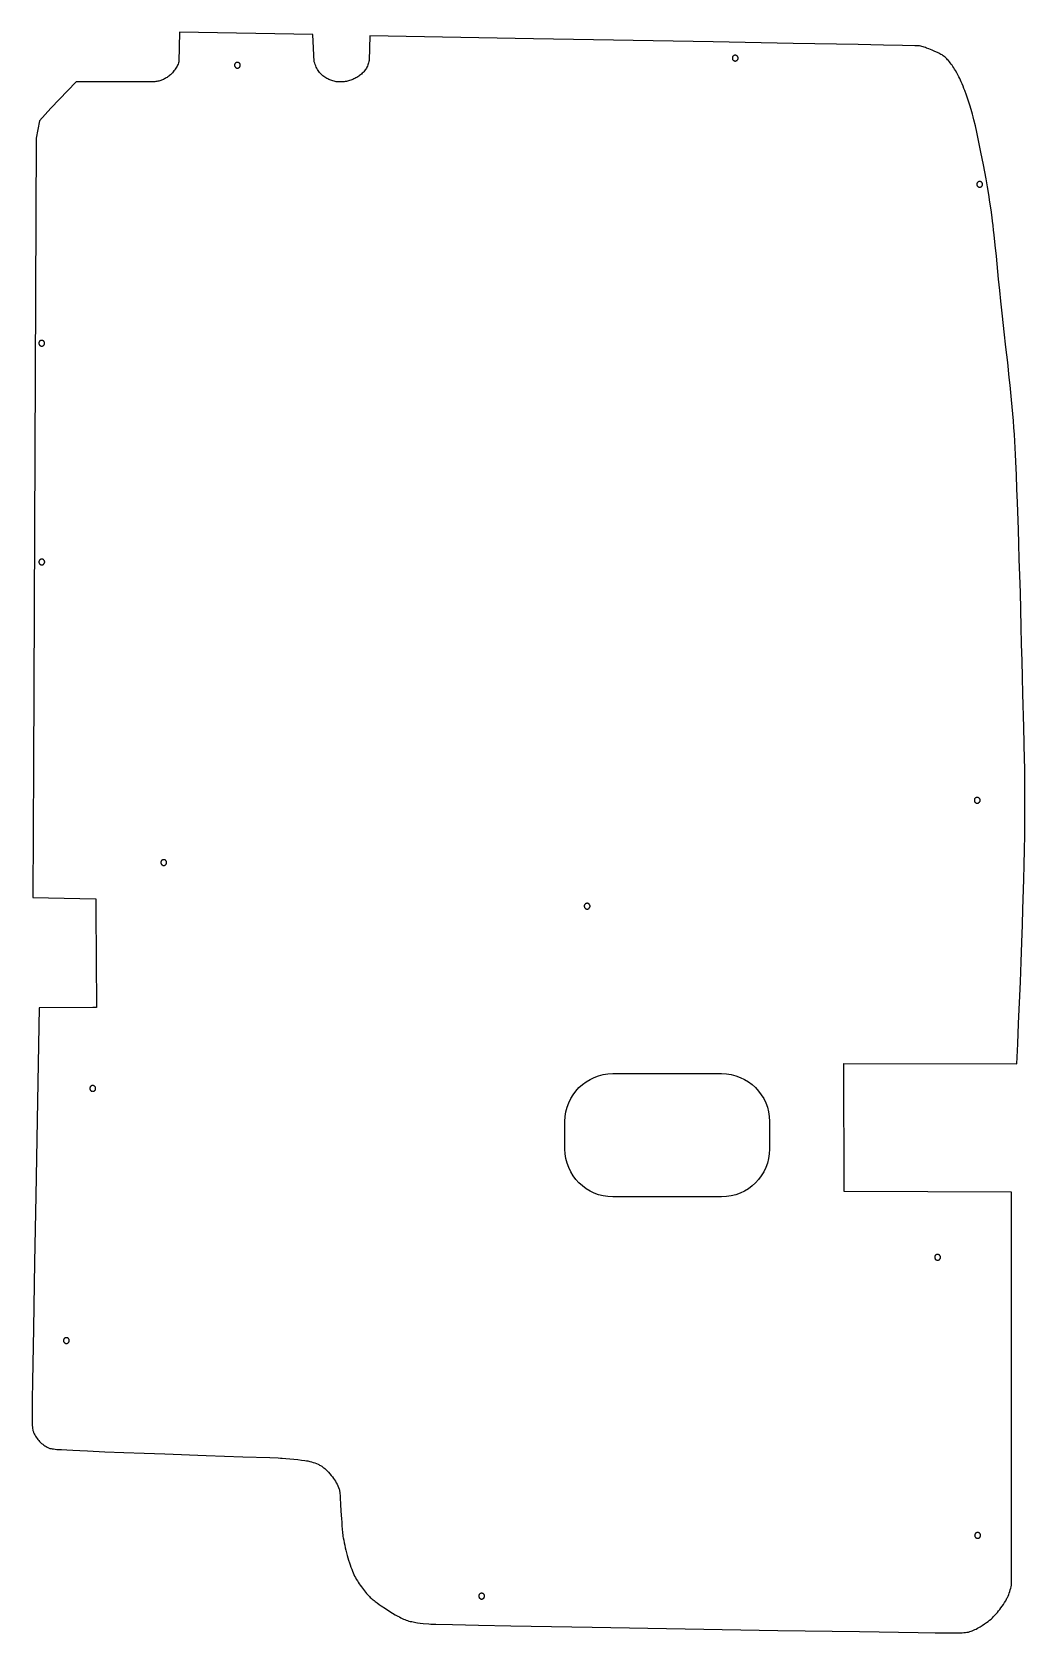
# Model space of a CAD drawing. Extents: x 2891 to 8795, y -6849 to -2770.
# Drawn here: x 4479 to 5163, y -6673 to -5569 of the extents above; entities that cross this region are included whole.
import ezdxf

# ---------------------------------------------------------------- set-up
doc = ezdxf.new("R2010")
doc.units = 0
doc.layers.add('Default_Layer', color=1, linetype='CONTINUOUS')

msp = doc.modelspace()

# ---------------------------------------------------------------- linework, layer by layer
at = {"layer": 'Default_Layer'}
for points in [[(4563, -5603), (4561.2, -5603), (4509.3, -5603), (4492, -5621.2), (4484.1, -5630), (4481.8, -5641.8), (4480, -6074.4), (4479.6, -6165.5), (4522.8, -6166.3), (4523, -6166.3), (4523, -6167.4), (4523, -6174.3), (4523.3, -6241.3), (4520.9, -6241.3), (4483.9, -6241.6), (4483.2, -6279.9), (4481.5, -6371.2), (4480.7, -6416.9), (4479.9, -6462.6), (4479.5, -6487.1), (4479.3, -6499.3), (4479.1, -6511.6), (4479, -6515.4), (4479, -6517.4), (4479, -6519.3), (4479, -6520.3), (4479, -6521.3), (4479, -6523.4), (4479, -6525.5), (4479, -6526.5), (4479, -6527.6), (4479, -6528.6), (4479.1, -6529.6), (4479.2, -6530.6), (4479.3, -6531.6), (4479.5, -6532.6), (4479.6, -6533), (4479.7, -6533.5), (4479.9, -6533.9), (4480, -6534.4), (4480.2, -6534.8), (4480.4, -6535.2), (4480.8, -6536.1), (4481.3, -6536.9), (4481.8, -6537.7), (4482.4, -6538.4), (4483, -6539.2), (4483.6, -6539.9), (4484.2, -6540.6), (4484.9, -6541.2), (4485.6, -6541.9), (4486.4, -6542.5), (4487.1, -6543.1), (4487.9, -6543.6), (4488.7, -6544.1), (4489.5, -6544.6), (4490.4, -6545), (4491.2, -6545.4), (4491.5, -6545.4), (4492.1, -6545.5), (4492.8, -6545.6), (4493.7, -6545.7), (4496.1, -6546), (4499.2, -6546.2), (4502.9, -6546.4), (4507.2, -6546.6), (4512, -6546.9), (4517.3, -6547.1), (4529.1, -6547.7), (4542.2, -6548.2), (4556.2, -6548.7), (4570.6, -6549.2), (4599.1, -6550.2), (4624.3, -6551.1), (4642.8, -6551.7), (4648.6, -6551.9), (4650.3, -6552), (4651.4, -6552.1), (4653.9, -6552.3), (4656.6, -6552.5), (4659.4, -6552.8), (4662.1, -6553.1), (4664.7, -6553.4), (4667.1, -6553.7), (4668.1, -6553.9), (4669, -6554), (4669.8, -6554.2), (4670.4, -6554.3), (4671.6, -6554.6), (4672.7, -6555), (4673.9, -6555.4), (4675, -6555.8), (4676.1, -6556.3), (4676.6, -6556.5), (4677.2, -6556.8), (4677.7, -6557.1), (4678.2, -6557.4), (4678.7, -6557.7), (4679.2, -6558), (4679.7, -6558.4), (4680.2, -6558.8), (4680.7, -6559.2), (4681.2, -6559.7), (4681.8, -6560.2), (4682.3, -6560.7), (4683.3, -6561.8), (4684.3, -6562.9), (4685.2, -6564), (4686.1, -6565), (4686.8, -6566), (4687.5, -6567), (4688.1, -6568), (4688.7, -6569.1), (4689.2, -6570.1), (4689.7, -6571.2), (4690.2, -6572.3), (4690.6, -6573.4), (4690.8, -6574), (4690.9, -6574.5), (4691, -6574.9), (4691.1, -6575.3), (4691.2, -6576.5), (4691.3, -6577.9), (4691.4, -6579.7), (4691.7, -6583.9), (4691.9, -6588.7), (4692.2, -6593.8), (4692.4, -6596.3), (4692.5, -6598.7), (4692.7, -6601.1), (4693, -6603.3), (4693.2, -6605.3), (4693.3, -6606.2), (4693.5, -6607), (4693.8, -6608.7), (4694.1, -6610.4), (4694.5, -6612.1), (4694.9, -6613.8), (4695.3, -6615.6), (4695.8, -6617.4), (4696.3, -6619.1), (4696.7, -6620.8), (4697.2, -6622.5), (4697.7, -6624.2), (4698.2, -6625.7), (4698.8, -6627.2), (4699.3, -6628.7), (4699.8, -6630), (4700.3, -6631.2), (4700.8, -6632.3), (4701.3, -6633.4), (4701.9, -6634.4), (4702.5, -6635.5), (4703.2, -6636.6), (4703.8, -6637.6), (4704.5, -6638.7), (4705.2, -6639.7), (4706, -6640.7), (4706.7, -6641.7), (4707.4, -6642.7), (4708.1, -6643.6), (4708.9, -6644.5), (4709.6, -6645.3), (4710.2, -6646.1), (4710.9, -6646.8), (4711.5, -6647.5), (4712.1, -6648.1), (4712.8, -6648.7), (4713.4, -6649.2), (4714.1, -6649.8), (4714.7, -6650.3), (4715.4, -6650.9), (4716.8, -6651.9), (4718.2, -6652.9), (4719.7, -6653.9), (4722.6, -6655.8), (4725.7, -6657.8), (4727.5, -6658.9), (4729.3, -6660), (4730.3, -6660.6), (4731.2, -6661.1), (4732.2, -6661.6), (4733.1, -6662.1), (4734.1, -6662.6), (4735, -6663), (4736, -6663.4), (4736.9, -6663.8), (4737.8, -6664.1), (4738.8, -6664.4), (4739.7, -6664.6), (4740.7, -6664.8), (4741.7, -6665), (4742.6, -6665.2), (4743.6, -6665.4), (4744.6, -6665.6), (4746.6, -6665.8), (4748.5, -6666), (4752.5, -6666.4), (4753.9, -6666.5), (4757.3, -6666.6), (4768.9, -6666.8), (4786.6, -6667.2), (4809.1, -6667.6), (4865.1, -6668.6), (4929.1, -6669.7), (4993.1, -6670.8), (5049.3, -6671.7), (5089.7, -6672.4), (5101.5, -6672.5), (5106.5, -6672.6), (5108.9, -6672.6), (5111.4, -6672.6), (5114, -6672.6), (5116.5, -6672.6), (5117.7, -6672.6), (5118.9, -6672.6), (5120.1, -6672.5), (5121.3, -6672.4), (5122.4, -6672.3), (5123.4, -6672.1), (5124.4, -6672), (5125.3, -6671.7), (5126.2, -6671.4), (5127.1, -6671.1), (5128, -6670.7), (5128.9, -6670.3), (5129.8, -6669.9), (5130.7, -6669.4), (5131.5, -6668.9), (5132.4, -6668.4), (5133.2, -6667.9), (5134, -6667.4), (5135.6, -6666.4), (5136.9, -6665.5), (5138, -6664.6), (5139, -6663.8), (5140, -6663), (5140.9, -6662.1), (5141.8, -6661.2), (5142.7, -6660.3), (5143.5, -6659.4), (5144.4, -6658.4), (5145.2, -6657.4), (5146, -6656.4), (5146.8, -6655.3), (5147.7, -6654.1), (5148.5, -6652.9), (5149.3, -6651.6), (5150.1, -6650.4), (5150.7, -6649.3), (5151, -6648.7), (5151.3, -6648.2), (5151.7, -6647.2), (5152.2, -6646.2), (5152.6, -6645.1), (5152.9, -6644), (5153.3, -6642.9), (5153.6, -6641.8), (5153.8, -6640.7), (5154, -6639.6), (5154, -6638.8), (5154.1, -6637.1), (5154.1, -6630.8), (5154.2, -6621.2), (5154.2, -6608.7), (5154.2, -6576.4), (5154.2, -6536.9), (5154.1, -6448.6), (5154.1, -6406), (5154.1, -6368.6), (5038.7, -6368.2), (5038.5, -6280), (5157.9, -6280.1), (5158.5, -6266.4), (5159, -6252.3), (5160.2, -6223.7), (5160.7, -6209.8), (5161.2, -6196.6), (5161.6, -6184.4), (5162, -6173.5), (5162.5, -6153.1), (5162.8, -6142.9), (5163, -6132.6), (5163.2, -6122.4), (5163.3, -6112.2), (5163.3, -6107.1), (5163.4, -6102), (5163.4, -6096.9), (5163.4, -6091.8), (5163.4, -6086.6), (5163.3, -6081.3), (5163.2, -6075.9), (5163.1, -6070.5), (5162.9, -6059.3), (5162.6, -6048), (5162, -6025), (5161.7, -6013.6), (5161.4, -6002.3), (5161.1, -5990.7), (5160.8, -5978.9), (5160.2, -5955.1), (5159.9, -5943.4), (5159.5, -5932.2), (5159.2, -5921.6), (5158.9, -5911.7), (5158.2, -5893), (5157.9, -5883.6), (5157.5, -5874.2), (5157.1, -5864.8), (5156.9, -5860.1), (5156.6, -5855.5), (5156.4, -5850.8), (5156.1, -5846.1), (5155.8, -5841.4), (5155.4, -5836.7), (5155, -5832), (5154.6, -5827.1), (5154.2, -5822.2), (5153.7, -5817.2), (5153.2, -5812.1), (5152.6, -5806.9), (5151.5, -5796.5), (5150.3, -5785.9), (5149.1, -5775.3), (5147.9, -5764.7), (5146.8, -5754.3), (5146, -5746.8), (5145.2, -5739), (5143.7, -5723.3), (5142.9, -5715.7), (5142.2, -5708.5), (5141.8, -5705.2), (5141.5, -5702.1), (5141.1, -5699.1), (5140.8, -5696.5), (5140, -5691.3), (5139.2, -5686), (5138.4, -5680.6), (5137.5, -5675.3), (5136.6, -5670), (5135.7, -5665), (5134.8, -5660.2), (5133.9, -5655.8), (5133, -5651.4), (5132.1, -5646.9), (5131.2, -5642.3), (5130.2, -5637.7), (5129.2, -5633.3), (5128.2, -5629.2), (5127.7, -5627.2), (5127.2, -5625.4), (5126.7, -5623.7), (5126.3, -5622.1), (5125.3, -5619), (5124.2, -5615.7), (5123.1, -5612.3), (5121.9, -5609), (5121.3, -5607.5), (5120.7, -5605.9), (5120.1, -5604.4), (5119.5, -5603.1), (5119, -5601.8), (5118.4, -5600.6), (5117.9, -5599.5), (5117.4, -5598.6), (5116.5, -5596.8), (5115.4, -5595.1), (5114.9, -5594.2), (5114.3, -5593.3), (5113.7, -5592.4), (5113.1, -5591.6), (5112.5, -5590.8), (5111.9, -5589.9), (5111.3, -5589.2), (5110.7, -5588.4), (5110.1, -5587.8), (5109.5, -5587.1), (5108.9, -5586.5), (5108.3, -5586), (5107.7, -5585.5), (5107, -5585), (5106.3, -5584.5), (5105.5, -5584.1), (5104.8, -5583.6), (5104, -5583.2), (5103.2, -5582.8), (5102.4, -5582.5), (5100.8, -5581.8), (5099.4, -5581.2), (5097.2, -5580.3), (5095.6, -5579.7), (5094.8, -5579.4), (5094, -5579.1), (5093.2, -5578.8), (5092.4, -5578.6), (5091.5, -5578.4), (5090.7, -5578.3), (5089.8, -5578.2), (5087.5, -5578.1), (5079, -5577.9), (5065.9, -5577.7), (5048.5, -5577.3), (5003.5, -5576.5), (4948.4, -5575.5), (4824.6, -5573.3), (4711.7, -5571.2), (4711.4, -5588.3), (4711.2, -5589.1), (4711, -5589.9), (4710.7, -5590.7), (4710.4, -5591.4), (4710.1, -5592.1), (4709.8, -5592.8), (4709.4, -5593.5), (4709, -5594.2), (4708.5, -5594.8), (4708.1, -5595.4), (4707.6, -5596), (4707.1, -5596.6), (4706.5, -5597.1), (4706, -5597.7), (4705.4, -5598.2), (4704.8, -5598.6), (4704.2, -5599.1), (4703.5, -5599.5), (4702.9, -5600), (4702.2, -5600.3), (4701.5, -5600.7), (4700.8, -5601), (4700.1, -5601.4), (4699.4, -5601.6), (4698.7, -5601.9), (4697.9, -5602.1), (4697.2, -5602.4), (4696.4, -5602.5), (4695.7, -5602.7), (4694.9, -5602.8), (4694.1, -5602.9), (4693.3, -5603), (4692.6, -5603.1), (4691.8, -5603.1), (4691, -5603.1), (4690.2, -5603), (4689.5, -5603), (4688.7, -5602.9), (4687.9, -5602.7), (4687.2, -5602.6), (4686.4, -5602.4), (4685.7, -5602.2), (4685, -5601.9), (4684.2, -5601.7), (4683.5, -5601.4), (4682.8, -5601), (4682.1, -5600.7), (4681.5, -5600.3), (4680.8, -5599.8), (4680.2, -5599.3), (4679.5, -5598.8), (4678.9, -5598.3), (4678.3, -5597.8), (4677.8, -5597.2), (4677.2, -5596.5), (4676.7, -5595.9), (4676.2, -5595.1), (4675.7, -5594.4), (4675.3, -5593.6), (4674.9, -5592.8), (4674.5, -5592), (4674.1, -5591.1), (4673.8, -5590.2), (4673.5, -5589.2), (4672.5, -5570.3), (4580.5, -5568.7), (4580.2, -5589.2), (4579.9, -5590), (4579.6, -5590.8), (4579.2, -5591.5), (4578.9, -5592.2), (4578.5, -5592.9), (4578.1, -5593.6), (4577.7, -5594.3), (4577.3, -5594.9), (4576.8, -5595.5), (4576.3, -5596.1), (4575.9, -5596.7), (4575.4, -5597.2), (4574.8, -5597.7), (4574.3, -5598.2), (4573.8, -5598.7), (4573.2, -5599.1), (4572.6, -5599.6), (4572, -5600), (4571.4, -5600.3), (4570.8, -5600.7), (4570.2, -5601), (4569.6, -5601.3), (4569, -5601.6), (4568.3, -5601.8), (4567.7, -5602.1), (4567, -5602.3), (4566.3, -5602.5), (4565.7, -5602.6), (4565, -5602.7), (4564.3, -5602.8), (4563.7, -5602.9), (4563, -5603)], [(4961.7, -5586.7), (4961.7, -5586.9), (4961.7, -5587.1), (4961.7, -5587.3), (4961.8, -5587.4), (4961.9, -5587.6), (4962, -5587.8), (4962.1, -5587.9), (4962.2, -5588.1), (4962.4, -5588.2), (4962.5, -5588.3), (4962.7, -5588.4), (4962.9, -5588.5), (4963.1, -5588.6), (4963.2, -5588.6), (4963.4, -5588.7), (4963.7, -5588.7), (4963.9, -5588.7), (4964.1, -5588.6), (4964.2, -5588.6), (4964.4, -5588.5), (4964.6, -5588.4), (4964.8, -5588.3), (4964.9, -5588.2), (4965.1, -5588.1), (4965.2, -5587.9), (4965.3, -5587.8), (4965.4, -5587.6), (4965.5, -5587.4), (4965.6, -5587.3), (4965.6, -5587.1), (4965.6, -5586.9), (4965.7, -5586.7), (4965.6, -5586.5), (4965.6, -5586.3), (4965.6, -5586.1), (4965.5, -5585.9), (4965.4, -5585.7), (4965.3, -5585.6), (4965.2, -5585.4), (4965.1, -5585.3), (4964.9, -5585.1), (4964.8, -5585), (4964.6, -5584.9), (4964.4, -5584.8), (4964.2, -5584.8), (4964.1, -5584.7), (4963.9, -5584.7), (4963.7, -5584.7), (4963.4, -5584.7), (4963.2, -5584.7), (4963.1, -5584.8), (4962.9, -5584.8), (4962.7, -5584.9), (4962.5, -5585), (4962.4, -5585.1), (4962.2, -5585.3), (4962.1, -5585.4), (4962, -5585.6), (4961.9, -5585.7), (4961.8, -5585.9), (4961.7, -5586.1), (4961.7, -5586.3), (4961.7, -5586.5), (4961.7, -5586.7)], [(4618.5, -5591.5), (4618.5, -5591.7), (4618.6, -5591.9), (4618.6, -5592.1), (4618.7, -5592.3), (4618.8, -5592.5), (4618.9, -5592.7), (4619, -5592.8), (4619.1, -5593), (4619.2, -5593.1), (4619.4, -5593.2), (4619.6, -5593.3), (4619.7, -5593.4), (4619.9, -5593.5), (4620.1, -5593.5), (4620.3, -5593.5), (4620.5, -5593.5), (4620.7, -5593.5), (4620.9, -5593.5), (4621.1, -5593.5), (4621.3, -5593.4), (4621.5, -5593.3), (4621.6, -5593.2), (4621.8, -5593.1), (4621.9, -5593), (4622.1, -5592.8), (4622.2, -5592.7), (4622.3, -5592.5), (4622.4, -5592.3), (4622.4, -5592.1), (4622.5, -5591.9), (4622.5, -5591.7), (4622.5, -5591.5), (4622.5, -5591.3), (4622.5, -5591.1), (4622.4, -5590.9), (4622.4, -5590.8), (4622.3, -5590.6), (4622.2, -5590.4), (4622.1, -5590.3), (4621.9, -5590.1), (4621.8, -5590), (4621.6, -5589.9), (4621.5, -5589.8), (4621.3, -5589.7), (4621.1, -5589.6), (4620.9, -5589.6), (4620.7, -5589.6), (4620.5, -5589.5), (4620.3, -5589.6), (4620.1, -5589.6), (4619.9, -5589.6), (4619.7, -5589.7), (4619.6, -5589.8), (4619.4, -5589.9), (4619.2, -5590), (4619.1, -5590.1), (4619, -5590.3), (4618.9, -5590.4), (4618.8, -5590.6), (4618.7, -5590.8), (4618.6, -5590.9), (4618.6, -5591.1), (4618.5, -5591.3), (4618.5, -5591.5)], [(5130.2, -5673.7), (5130.2, -5673.9), (5130.2, -5674.1), (5130.3, -5674.3), (5130.4, -5674.5), (5130.4, -5674.6), (5130.5, -5674.8), (5130.7, -5675), (5130.8, -5675.1), (5130.9, -5675.2), (5131.1, -5675.4), (5131.3, -5675.5), (5131.4, -5675.5), (5131.6, -5675.6), (5131.8, -5675.7), (5132, -5675.7), (5132.2, -5675.7), (5132.4, -5675.7), (5132.6, -5675.7), (5132.8, -5675.6), (5133, -5675.5), (5133.2, -5675.5), (5133.3, -5675.4), (5133.5, -5675.2), (5133.6, -5675.1), (5133.7, -5675), (5133.9, -5674.8), (5134, -5674.6), (5134, -5674.5), (5134.1, -5674.3), (5134.2, -5674.1), (5134.2, -5673.9), (5134.2, -5673.7), (5134.2, -5673.5), (5134.2, -5673.3), (5134.1, -5673.1), (5134, -5672.9), (5134, -5672.7), (5133.9, -5672.6), (5133.7, -5672.4), (5133.6, -5672.3), (5133.5, -5672.1), (5133.3, -5672), (5133.2, -5671.9), (5133, -5671.9), (5132.8, -5671.8), (5132.6, -5671.7), (5132.4, -5671.7), (5132.2, -5671.7), (5132, -5671.7), (5131.8, -5671.7), (5131.6, -5671.8), (5131.4, -5671.9), (5131.3, -5671.9), (5131.1, -5672), (5130.9, -5672.1), (5130.8, -5672.3), (5130.7, -5672.4), (5130.5, -5672.6), (5130.4, -5672.7), (5130.4, -5672.9), (5130.3, -5673.1), (5130.2, -5673.3), (5130.2, -5673.5), (5130.2, -5673.7)], [(4483.6, -5783.2), (4483.6, -5783.4), (4483.7, -5783.6), (4483.7, -5783.8), (4483.8, -5784), (4483.9, -5784.2), (4484, -5784.4), (4484.1, -5784.5), (4484.2, -5784.7), (4484.4, -5784.8), (4484.5, -5784.9), (4484.7, -5785), (4484.8, -5785.1), (4485, -5785.2), (4485.2, -5785.2), (4485.4, -5785.2), (4485.6, -5785.2), (4485.8, -5785.2), (4486, -5785.2), (4486.2, -5785.2), (4486.4, -5785.1), (4486.6, -5785), (4486.7, -5784.9), (4486.9, -5784.8), (4487, -5784.7), (4487.2, -5784.5), (4487.3, -5784.4), (4487.4, -5784.2), (4487.5, -5784), (4487.5, -5783.8), (4487.6, -5783.6), (4487.6, -5783.4), (4487.6, -5783.2), (4487.6, -5783), (4487.6, -5782.8), (4487.5, -5782.6), (4487.5, -5782.5), (4487.4, -5782.3), (4487.3, -5782.1), (4487.2, -5782), (4487, -5781.8), (4486.9, -5781.7), (4486.7, -5781.6), (4486.6, -5781.5), (4486.4, -5781.4), (4486.2, -5781.3), (4486, -5781.3), (4485.8, -5781.3), (4485.6, -5781.2), (4485.4, -5781.3), (4485.2, -5781.3), (4485, -5781.3), (4484.8, -5781.4), (4484.7, -5781.5), (4484.5, -5781.6), (4484.4, -5781.7), (4484.2, -5781.8), (4484.1, -5782), (4484, -5782.1), (4483.9, -5782.3), (4483.8, -5782.5), (4483.7, -5782.6), (4483.7, -5782.8), (4483.6, -5783), (4483.6, -5783.2)], [(4483.7, -5934.1), (4483.7, -5934.3), (4483.7, -5934.5), (4483.8, -5934.7), (4483.8, -5934.9), (4483.9, -5935), (4484, -5935.2), (4484.1, -5935.4), (4484.3, -5935.5), (4484.4, -5935.6), (4484.5, -5935.8), (4484.7, -5935.9), (4484.9, -5935.9), (4485.1, -5936), (4485.3, -5936.1), (4485.5, -5936.1), (4485.7, -5936.1), (4485.9, -5936.1), (4486.1, -5936.1), (4486.3, -5936), (4486.4, -5935.9), (4486.6, -5935.9), (4486.8, -5935.8), (4486.9, -5935.6), (4487.1, -5935.5), (4487.2, -5935.4), (4487.3, -5935.2), (4487.4, -5935), (4487.5, -5934.9), (4487.6, -5934.7), (4487.6, -5934.5), (4487.7, -5934.3), (4487.7, -5934.1), (4487.7, -5933.9), (4487.6, -5933.7), (4487.6, -5933.5), (4487.5, -5933.3), (4487.4, -5933.1), (4487.3, -5933), (4487.2, -5932.8), (4487.1, -5932.7), (4486.9, -5932.6), (4486.8, -5932.4), (4486.6, -5932.3), (4486.4, -5932.3), (4486.3, -5932.2), (4486.1, -5932.1), (4485.9, -5932.1), (4485.7, -5932.1), (4485.5, -5932.1), (4485.3, -5932.1), (4485.1, -5932.2), (4484.9, -5932.3), (4484.7, -5932.3), (4484.5, -5932.4), (4484.4, -5932.6), (4484.3, -5932.7), (4484.1, -5932.8), (4484, -5933), (4483.9, -5933.1), (4483.8, -5933.3), (4483.8, -5933.5), (4483.7, -5933.7), (4483.7, -5933.9), (4483.7, -5934.1)], [(5128.5, -6098.4), (5128.5, -6098.6), (5128.5, -6098.8), (5128.6, -6099), (5128.6, -6099.2), (5128.7, -6099.4), (5128.8, -6099.5), (5128.9, -6099.7), (5129.1, -6099.8), (5129.2, -6100), (5129.4, -6100.1), (5129.5, -6100.2), (5129.7, -6100.3), (5129.9, -6100.3), (5130.1, -6100.4), (5130.3, -6100.4), (5130.5, -6100.4), (5130.7, -6100.4), (5130.9, -6100.4), (5131.1, -6100.3), (5131.2, -6100.3), (5131.4, -6100.2), (5131.6, -6100.1), (5131.7, -6100), (5131.9, -6099.8), (5132, -6099.7), (5132.1, -6099.5), (5132.2, -6099.4), (5132.3, -6099.2), (5132.4, -6099), (5132.4, -6098.8), (5132.5, -6098.6), (5132.5, -6098.4), (5132.5, -6098.2), (5132.4, -6098), (5132.4, -6097.8), (5132.3, -6097.7), (5132.2, -6097.5), (5132.1, -6097.3), (5132, -6097.2), (5131.9, -6097), (5131.7, -6096.9), (5131.6, -6096.8), (5131.4, -6096.7), (5131.2, -6096.6), (5131.1, -6096.5), (5130.9, -6096.5), (5130.7, -6096.4), (5130.5, -6096.4), (5130.3, -6096.4), (5130.1, -6096.5), (5129.9, -6096.5), (5129.7, -6096.6), (5129.5, -6096.7), (5129.4, -6096.8), (5129.2, -6096.9), (5129.1, -6097), (5128.9, -6097.2), (5128.8, -6097.3), (5128.7, -6097.5), (5128.6, -6097.7), (5128.6, -6097.8), (5128.5, -6098), (5128.5, -6098.2), (5128.5, -6098.4)], [(4567.7, -6141.4), (4567.7, -6141.6), (4567.8, -6141.8), (4567.8, -6142), (4567.9, -6142.1), (4568, -6142.3), (4568.1, -6142.5), (4568.2, -6142.6), (4568.3, -6142.8), (4568.5, -6142.9), (4568.6, -6143), (4568.8, -6143.1), (4569, -6143.2), (4569.1, -6143.3), (4569.3, -6143.3), (4569.5, -6143.4), (4569.7, -6143.4), (4569.9, -6143.4), (4570.1, -6143.3), (4570.3, -6143.3), (4570.5, -6143.2), (4570.7, -6143.1), (4570.9, -6143), (4571, -6142.9), (4571.2, -6142.8), (4571.3, -6142.6), (4571.4, -6142.5), (4571.5, -6142.3), (4571.6, -6142.1), (4571.6, -6142), (4571.7, -6141.8), (4571.7, -6141.6), (4571.7, -6141.4), (4571.7, -6141.2), (4571.7, -6141), (4571.6, -6140.8), (4571.6, -6140.6), (4571.5, -6140.4), (4571.4, -6140.2), (4571.3, -6140.1), (4571.2, -6139.9), (4571, -6139.8), (4570.9, -6139.7), (4570.7, -6139.6), (4570.5, -6139.5), (4570.3, -6139.5), (4570.1, -6139.4), (4569.9, -6139.4), (4569.7, -6139.4), (4569.5, -6139.4), (4569.3, -6139.4), (4569.1, -6139.5), (4569, -6139.5), (4568.8, -6139.6), (4568.6, -6139.7), (4568.5, -6139.8), (4568.3, -6139.9), (4568.2, -6140.1), (4568.1, -6140.2), (4568, -6140.4), (4567.9, -6140.6), (4567.8, -6140.8), (4567.8, -6141), (4567.7, -6141.2), (4567.7, -6141.4)], [(4859.6, -6171.4), (4859.6, -6171.6), (4859.6, -6171.8), (4859.7, -6172), (4859.7, -6172.2), (4859.8, -6172.4), (4859.9, -6172.6), (4860, -6172.7), (4860.2, -6172.8), (4860.3, -6173), (4860.5, -6173.1), (4860.6, -6173.2), (4860.8, -6173.3), (4861, -6173.3), (4861.2, -6173.4), (4861.4, -6173.4), (4861.6, -6173.4), (4861.8, -6173.4), (4862, -6173.4), (4862.2, -6173.3), (4862.4, -6173.3), (4862.5, -6173.2), (4862.7, -6173.1), (4862.9, -6173), (4863, -6172.8), (4863.1, -6172.7), (4863.2, -6172.6), (4863.3, -6172.4), (4863.4, -6172.2), (4863.5, -6172), (4863.5, -6171.8), (4863.6, -6171.6), (4863.6, -6171.4), (4863.6, -6171.2), (4863.5, -6171), (4863.5, -6170.8), (4863.4, -6170.7), (4863.3, -6170.5), (4863.2, -6170.3), (4863.1, -6170.2), (4863, -6170), (4862.9, -6169.9), (4862.7, -6169.8), (4862.5, -6169.7), (4862.4, -6169.6), (4862.2, -6169.5), (4862, -6169.5), (4861.8, -6169.4), (4861.6, -6169.4), (4861.4, -6169.4), (4861.2, -6169.5), (4861, -6169.5), (4860.8, -6169.6), (4860.6, -6169.7), (4860.5, -6169.8), (4860.3, -6169.9), (4860.2, -6170), (4860, -6170.2), (4859.9, -6170.3), (4859.8, -6170.5), (4859.7, -6170.7), (4859.7, -6170.8), (4859.6, -6171), (4859.6, -6171.2), (4859.6, -6171.4)], [(4518.8, -6297.2), (4518.8, -6297.4), (4518.8, -6297.6), (4518.9, -6297.8), (4519, -6297.9), (4519, -6298.1), (4519.1, -6298.3), (4519.3, -6298.4), (4519.4, -6298.6), (4519.5, -6298.7), (4519.7, -6298.8), (4519.8, -6298.9), (4520, -6299), (4520.2, -6299.1), (4520.4, -6299.1), (4520.6, -6299.1), (4520.8, -6299.2), (4521, -6299.1), (4521.2, -6299.1), (4521.4, -6299.1), (4521.6, -6299), (4521.8, -6298.9), (4521.9, -6298.8), (4522.1, -6298.7), (4522.2, -6298.6), (4522.3, -6298.4), (4522.5, -6298.3), (4522.6, -6298.1), (4522.6, -6297.9), (4522.7, -6297.8), (4522.8, -6297.6), (4522.8, -6297.4), (4522.8, -6297.2), (4522.8, -6297), (4522.8, -6296.8), (4522.7, -6296.6), (4522.6, -6296.4), (4522.6, -6296.2), (4522.5, -6296), (4522.3, -6295.9), (4522.2, -6295.7), (4522.1, -6295.6), (4521.9, -6295.5), (4521.8, -6295.4), (4521.6, -6295.3), (4521.4, -6295.2), (4521.2, -6295.2), (4521, -6295.2), (4520.8, -6295.2), (4520.6, -6295.2), (4520.4, -6295.2), (4520.2, -6295.2), (4520, -6295.3), (4519.8, -6295.4), (4519.7, -6295.5), (4519.5, -6295.6), (4519.4, -6295.7), (4519.3, -6295.9), (4519.1, -6296), (4519, -6296.2), (4519, -6296.4), (4518.9, -6296.6), (4518.8, -6296.8), (4518.8, -6297), (4518.8, -6297.2)], [(5101.2, -6413.6), (5101.2, -6413.8), (5101.2, -6414), (5101.2, -6414.2), (5101.3, -6414.4), (5101.4, -6414.5), (5101.5, -6414.7), (5101.6, -6414.9), (5101.7, -6415), (5101.9, -6415.1), (5102, -6415.2), (5102.2, -6415.3), (5102.4, -6415.4), (5102.6, -6415.5), (5102.7, -6415.5), (5102.9, -6415.6), (5103.2, -6415.6), (5103.4, -6415.6), (5103.6, -6415.5), (5103.7, -6415.5), (5103.9, -6415.4), (5104.1, -6415.3), (5104.3, -6415.2), (5104.4, -6415.1), (5104.6, -6415), (5104.7, -6414.9), (5104.8, -6414.7), (5104.9, -6414.5), (5105, -6414.4), (5105.1, -6414.2), (5105.1, -6414), (5105.1, -6413.8), (5105.2, -6413.6), (5105.1, -6413.4), (5105.1, -6413.2), (5105.1, -6413), (5105, -6412.8), (5104.9, -6412.6), (5104.8, -6412.5), (5104.7, -6412.3), (5104.6, -6412.2), (5104.4, -6412), (5104.3, -6411.9), (5104.1, -6411.8), (5103.9, -6411.7), (5103.7, -6411.7), (5103.6, -6411.6), (5103.4, -6411.6), (5103.2, -6411.6), (5102.9, -6411.6), (5102.7, -6411.6), (5102.6, -6411.7), (5102.4, -6411.7), (5102.2, -6411.8), (5102, -6411.9), (5101.9, -6412), (5101.7, -6412.2), (5101.6, -6412.3), (5101.5, -6412.5), (5101.4, -6412.6), (5101.3, -6412.8), (5101.2, -6413), (5101.2, -6413.2), (5101.2, -6413.4), (5101.2, -6413.6)], [(4500.6, -6471), (4500.6, -6471.2), (4500.7, -6471.4), (4500.7, -6471.6), (4500.8, -6471.8), (4500.9, -6471.9), (4501, -6472.1), (4501.1, -6472.3), (4501.2, -6472.4), (4501.4, -6472.5), (4501.5, -6472.6), (4501.7, -6472.7), (4501.9, -6472.8), (4502, -6472.9), (4502.2, -6472.9), (4502.4, -6473), (4502.6, -6473), (4502.8, -6473), (4503, -6472.9), (4503.2, -6472.9), (4503.4, -6472.8), (4503.6, -6472.7), (4503.8, -6472.6), (4503.9, -6472.5), (4504.1, -6472.4), (4504.2, -6472.3), (4504.3, -6472.1), (4504.4, -6471.9), (4504.5, -6471.8), (4504.5, -6471.6), (4504.6, -6471.4), (4504.6, -6471.2), (4504.6, -6471), (4504.6, -6470.8), (4504.6, -6470.6), (4504.5, -6470.4), (4504.5, -6470.2), (4504.4, -6470), (4504.3, -6469.9), (4504.2, -6469.7), (4504.1, -6469.6), (4503.9, -6469.4), (4503.8, -6469.3), (4503.6, -6469.2), (4503.4, -6469.1), (4503.2, -6469.1), (4503, -6469), (4502.8, -6469), (4502.6, -6469), (4502.4, -6469), (4502.2, -6469), (4502, -6469.1), (4501.9, -6469.1), (4501.7, -6469.2), (4501.5, -6469.3), (4501.4, -6469.4), (4501.2, -6469.6), (4501.1, -6469.7), (4501, -6469.9), (4500.9, -6470), (4500.8, -6470.2), (4500.7, -6470.4), (4500.7, -6470.6), (4500.6, -6470.8), (4500.6, -6471)], [(5128.7, -6605.3), (5128.8, -6605.5), (5128.8, -6605.7), (5128.8, -6605.9), (5128.9, -6606.1), (5129, -6606.3), (5129.1, -6606.4), (5129.2, -6606.6), (5129.3, -6606.7), (5129.5, -6606.9), (5129.6, -6607), (5129.8, -6607.1), (5130, -6607.2), (5130.1, -6607.2), (5130.3, -6607.3), (5130.5, -6607.3), (5130.7, -6607.3), (5130.9, -6607.3), (5131.1, -6607.3), (5131.3, -6607.2), (5131.5, -6607.2), (5131.7, -6607.1), (5131.9, -6607), (5132, -6606.9), (5132.2, -6606.7), (5132.3, -6606.6), (5132.4, -6606.4), (5132.5, -6606.3), (5132.6, -6606.1), (5132.7, -6605.9), (5132.7, -6605.7), (5132.7, -6605.5), (5132.7, -6605.3), (5132.7, -6605.1), (5132.7, -6604.9), (5132.7, -6604.7), (5132.6, -6604.5), (5132.5, -6604.4), (5132.4, -6604.2), (5132.3, -6604), (5132.2, -6603.9), (5132, -6603.8), (5131.9, -6603.6), (5131.7, -6603.5), (5131.5, -6603.5), (5131.3, -6603.4), (5131.1, -6603.3), (5130.9, -6603.3), (5130.7, -6603.3), (5130.5, -6603.3), (5130.3, -6603.3), (5130.1, -6603.4), (5130, -6603.5), (5129.8, -6603.5), (5129.6, -6603.6), (5129.5, -6603.8), (5129.3, -6603.9), (5129.2, -6604), (5129.1, -6604.2), (5129, -6604.4), (5128.9, -6604.5), (5128.8, -6604.7), (5128.8, -6604.9), (5128.8, -6605.1), (5128.7, -6605.3)], [(4786.9, -6647.2), (4786.9, -6647.4), (4786.9, -6647.6), (4787, -6647.8), (4787.1, -6648), (4787.1, -6648.1), (4787.2, -6648.3), (4787.4, -6648.5), (4787.5, -6648.6), (4787.6, -6648.7), (4787.8, -6648.9), (4787.9, -6649), (4788.1, -6649), (4788.3, -6649.1), (4788.5, -6649.2), (4788.7, -6649.2), (4788.9, -6649.2), (4789.1, -6649.2), (4789.3, -6649.2), (4789.5, -6649.1), (4789.7, -6649), (4789.9, -6649), (4790, -6648.9), (4790.2, -6648.7), (4790.3, -6648.6), (4790.4, -6648.5), (4790.6, -6648.3), (4790.7, -6648.1), (4790.7, -6648), (4790.8, -6647.8), (4790.9, -6647.6), (4790.9, -6647.4), (4790.9, -6647.2), (4790.9, -6647), (4790.9, -6646.8), (4790.8, -6646.6), (4790.7, -6646.4), (4790.7, -6646.2), (4790.6, -6646.1), (4790.4, -6645.9), (4790.3, -6645.8), (4790.2, -6645.7), (4790, -6645.5), (4789.9, -6645.4), (4789.7, -6645.4), (4789.5, -6645.3), (4789.3, -6645.2), (4789.1, -6645.2), (4788.9, -6645.2), (4788.7, -6645.2), (4788.5, -6645.2), (4788.3, -6645.3), (4788.1, -6645.4), (4787.9, -6645.4), (4787.8, -6645.5), (4787.6, -6645.7), (4787.5, -6645.8), (4787.4, -6645.9), (4787.2, -6646.1), (4787.1, -6646.2), (4787.1, -6646.4), (4787, -6646.6), (4786.9, -6646.8), (4786.9, -6647), (4786.9, -6647.2)]]:
    msp.add_lwpolyline(points, close=True, dxfattribs=at)
msp.add_lwpolyline([(4987.3, -6319.9), (4987.3, -6338.9, -0.414082), (4954.3, -6371.9), (4879.3, -6371.9, -0.414082), (4846.3, -6338.9), (4846.3, -6319.9, -0.414082), (4879.3, -6286.9), (4954.3, -6286.9, -0.414082), (4987.3, -6319.9)], format="xyb", close=True, dxfattribs=at)

doc.saveas('drawing.dxf')
